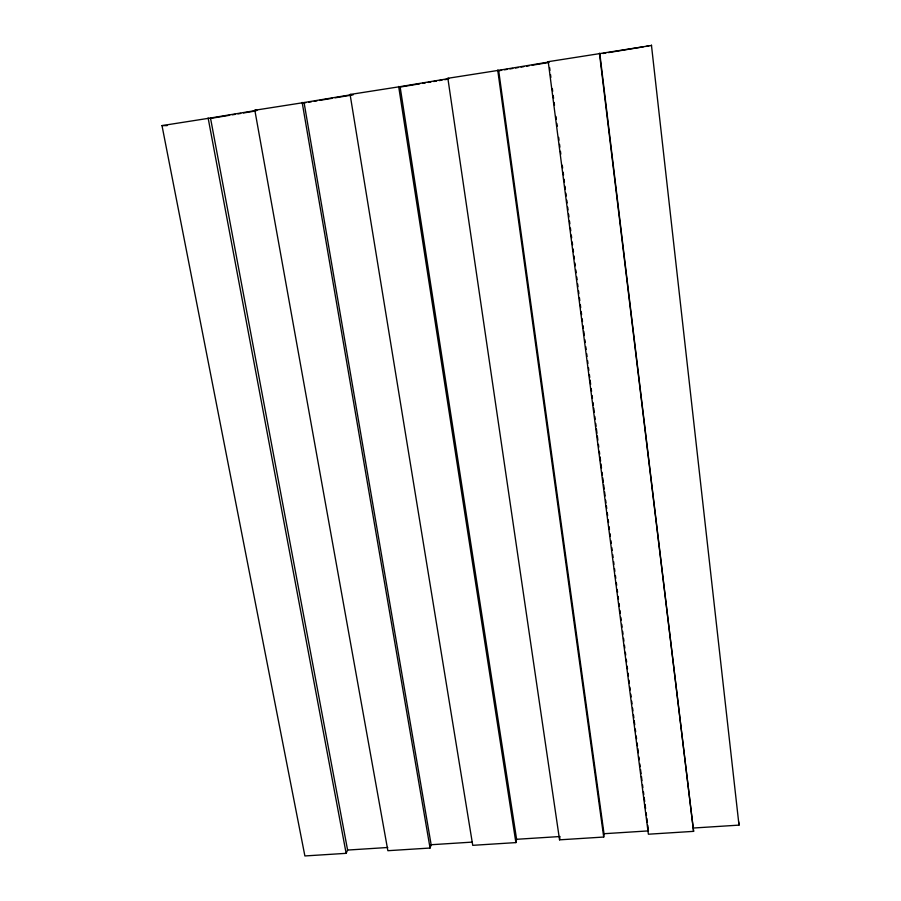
<?xml version="1.0" encoding="UTF-8"?>
<svg xmlns="http://www.w3.org/2000/svg" width="901" height="901" viewBox="0 0 901 901"><rect width="100%" height="100%" fill="white"/><g stroke="black" fill="none" stroke-linecap="round" stroke-linejoin="round"><path stroke-width="1.35" d="M603.715 837.04L604.019 833.718L498.636 70.334L447.865 78.297L559.555 839.833L603.715 837.04L497.712 70.041M559.555 839.833L559.893 837.626M515.89 842.604L516.6 839.293L400.089 86.642L350.095 94.481L472.732 845.329L515.89 842.604L398.659 86.44M430.059 848.032L431.151 844.733L304.065 102.534L254.837 110.249L387.869 850.702L430.059 848.032L302.162 102.41M346.142 853.337L347.595 850.06L210.496 118.008L162 125.611L304.887 855.95L346.142 853.337L208.12 117.975M548.236 61.685L599.818 53.587L693.601 831.353L648.393 834.213L548.236 61.685L548.889 62.023L498.636 70.334M210.496 118.008L255.614 110.541M304.065 102.534L351.762 94.639L350.095 94.481M400.089 86.642L449.036 78.545L447.865 78.297M599.818 53.587L651.524 45.478M210.17 118.481L229.609 115.272M232.379 114.81L235.161 114.359M237.932 113.898L240.713 113.436M243.484 112.974L255.974 110.913M303.164 103.108L305.935 102.646M308.716 102.185L311.487 101.723M314.269 101.272L317.039 100.811M319.821 100.349L332.311 98.288M335.082 97.826L353.124 94.842M400.314 87.037L419.742 83.816M422.524 83.365L425.295 82.903M428.076 82.442L430.847 81.98M433.629 81.529L436.399 81.067M439.181 80.606L441.952 80.144M444.734 79.693L447.504 79.232M498.861 70.74L501.632 70.278M504.414 69.816L507.184 69.354M509.966 68.893L512.737 68.442M515.507 67.98L518.289 67.519M521.06 67.057L523.841 66.606M526.612 66.145L529.394 65.683M532.164 65.221L548.822 62.473M602.949 53.519L605.731 53.058M608.502 52.596L643.201 46.863M645.972 46.401L648.754 45.94M347.595 850.06L387.757 847.492M431.151 844.733L472.259 842.108M516.6 839.293L560.062 836.522M604.019 833.718L648.495 830.891M693.488 828.019L739 825.125L738.674 821.813M162 125.611L167.147 125.599M254.837 110.249L256.976 110.316M549.61 67.598L549.97 70.391M550.511 74.58L550.883 77.362M552.324 88.535L552.685 91.316M553.225 95.506L553.586 98.299M554.126 102.489L554.498 105.271M555.94 116.443L556.3 119.225M556.841 123.414L557.201 126.208M558.654 137.369L559.014 140.162M559.555 144.351L559.915 147.133M560.456 151.323L560.816 154.116M562.269 165.277L562.629 168.07M563.17 172.26L563.53 175.042M564.071 179.231L564.431 182.025M564.972 186.214L565.344 188.996M565.884 193.186L566.245 195.979M566.785 200.168L567.146 202.95M567.686 207.14L568.047 209.933M568.587 214.123L568.959 216.904M569.5 221.094L569.86 223.887M570.401 228.066L570.761 230.859M571.302 235.048L571.662 237.841M572.203 242.02L572.574 244.813M573.115 249.003L573.475 251.796M574.016 255.974L574.376 258.767M574.917 262.957L575.277 265.75M575.829 269.928L576.19 272.721M576.73 276.911L577.09 279.704M577.631 283.883L577.992 286.676M578.532 290.865L578.893 293.658M579.444 297.837L579.805 300.63M580.345 304.82L580.706 307.613M581.246 311.791L581.607 314.584M582.147 318.774L582.508 321.567M583.06 325.745L583.42 328.538M583.78 331.331L584.321 335.521M584.862 339.7L585.222 342.493M585.763 346.682L586.123 349.475M586.675 353.654L587.035 356.447M587.576 360.637L587.936 363.43M588.477 367.608L588.837 370.401M589.378 374.591L589.738 377.384M590.11 380.166L590.651 384.355M591.191 388.545L591.552 391.338M592.092 395.516L592.453 398.31M592.993 402.499L593.354 405.292M593.725 408.074L594.266 412.264M594.806 416.453L595.167 419.247M595.707 423.425L596.068 426.218M596.428 429.011L596.969 433.201M597.34 435.983L597.881 440.172M598.422 444.362L598.782 447.155M599.323 451.333L599.683 454.127M600.043 456.92L600.584 461.109M600.956 463.891L601.496 468.081M602.037 472.27L602.397 475.064M602.758 477.845L603.298 482.035M603.659 484.828L604.199 489.018M604.571 491.8L605.112 495.989M605.652 500.179L606.013 502.972M606.373 505.754L606.733 508.547M607.274 512.737L607.634 515.53M608.186 519.708L608.547 522.501M609.087 526.691L609.448 529.484M609.988 533.662L610.349 536.455M610.889 540.645L611.25 543.438M611.802 547.617L612.162 550.41M612.703 554.599L613.063 557.392M613.604 561.571L613.964 564.364M614.505 568.554L614.865 571.347M615.417 575.525L615.777 578.318M616.318 582.508L616.678 585.301M617.219 589.479L617.579 592.272M618.12 596.462L618.48 599.255M619.032 603.433L619.392 606.227M619.933 610.416L620.293 613.198M620.834 617.388L621.194 620.181M621.735 624.37L622.095 627.152M622.647 631.342L623.008 634.135M623.548 638.325L623.909 641.107M624.449 645.296L624.81 648.089M625.35 652.279L625.711 655.061M626.263 659.25L626.623 662.044M627.164 666.233L627.524 669.015M628.065 673.205L628.425 675.998M628.966 680.187L629.326 682.969M629.878 687.159L630.238 689.952M630.779 694.142L631.139 696.923M631.68 701.113L632.04 703.906M632.581 708.096L632.952 710.878M633.493 715.067L633.853 717.86M634.214 720.654L634.755 724.832M635.295 729.022L635.655 731.815M636.196 736.004L636.568 738.786M637.108 742.976L637.469 745.769M637.829 748.562L638.37 752.74M638.91 756.93L639.271 759.723M639.811 763.913L640.183 766.695M640.543 769.488L641.084 773.677M641.444 776.471L641.985 780.649M642.526 784.839L642.886 787.632M643.427 791.81L643.798 794.603M644.159 797.396L644.699 801.586M645.06 804.379L645.6 808.557M646.141 812.747L646.501 815.54M646.862 818.333L647.414 822.512M647.774 825.305L648.315 829.494M599.435 53.204L693.601 831.353M651.434 45.05L739 825.125"/></g></svg>
